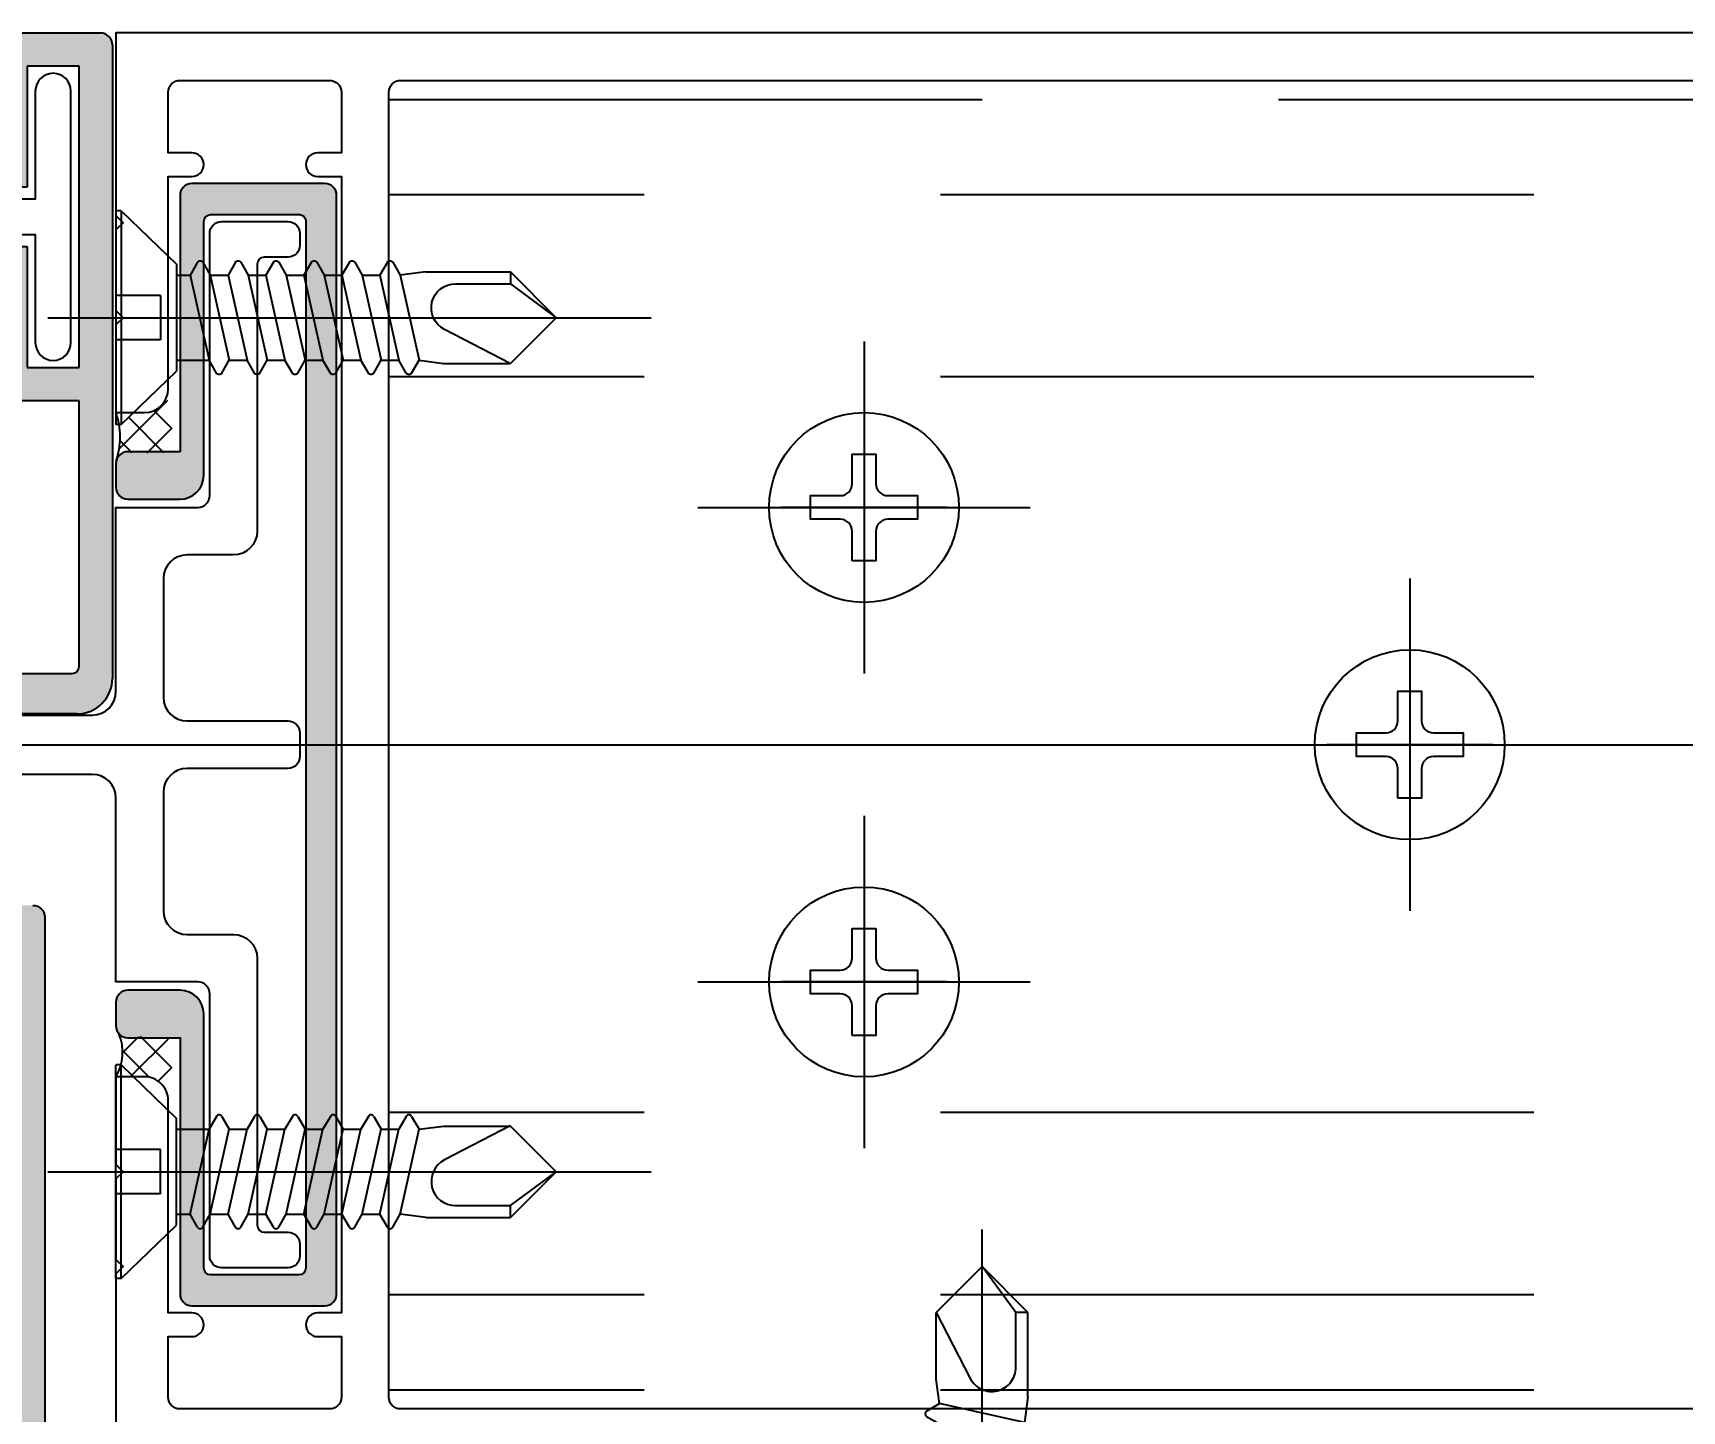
# Model space of a CAD drawing. Extents: x 93 to 3288, y 42 to 1146.
# Drawn here: x 1315 to 1384.5, y 1037.9 to 1096 of the extents above; entities that cross this region are included whole.
import ezdxf

# ---------------------------------------------------------------- set-up
doc = ezdxf.new("R2010")
doc.units = 0
doc.header["$LTSCALE"] = 200
doc.header["$MEASUREMENT"] = 0
doc.header["$PDMODE"] = 3
doc.header["$PDSIZE"] = -1
for name, pattern in [('0_A-CEN', [48, 40, -4, 0, -4]), ('CEN-GAUN', [32.2, 30, -1, 0.2, -1]), ('CENTERX2', [4, 2.5, -0.5, 0.5, -0.5]), ('DASHED', [0.30000000000000004, 0.17, -0.13]), ('HIDDEN', [0.375, 0.25, -0.125])]:
    doc.linetypes.add(name, pattern=pattern)
doc.layers.get('0').update_dxf_attribs({"linetype": 'CONTINUOUS'})
doc.layers.get('Defpoints').update_dxf_attribs({"color": 137, "linetype": 'CONTINUOUS'})
for name, color, linetype in [('05SB', 5, 'HIDDEN'), ('A-DIES', 3, 'CONTINUOUS'), ('A-HAT', 1, 'CONTINUOUS'), ('CEN', 1, 'CEN-GAUN'), ('DIM', 7, 'CONTINUOUS'), ('hatch', 252, 'CONTINUOUS'), ('PA', 6, 'CONTINUOUS'), ('SEALANT', 1, 'CONTINUOUS'), ('SN-BOLT', 6, 'CONTINUOUS')]:
    doc.layers.add(name, color=color, linetype=linetype)
doc.styles.add('맑은고딕', font='malgun.ttf')
doc.dimstyles.new('GAUN-4', dxfattribs={"dimscale": 4, "dimtxt": 1.5, "dimasz": 1, "dimexe": 1, "dimexo": 1, "dimgap": 0.5, "dimtad": 1, "dimdec": 1, "dimzin": 1, "dimdsep": 46, "dimlunit": 6, "dimtxsty": '맑은고딕', "dimblk": 'CJDOT', "dimcen": 0.09, "dimdle": 1, "dimclrd": 256, "dimclre": 256, "dimclrt": 3, "dimadec": 0, "dimazin": 0, "dimtfac": 1, "dimtdec": 1, "dimtix": 1, "dimtmove": 2, "dimatfit": 3, "dimfxl": 1, "dimtolj": 1, "dimtzin": 1, "dimarcsym": 0})
pattern_1 = [(135, (-7575.66033008894, -1535.942627034143), (-0.6735192090801867, -0.6735192090801863), []), (225, (-7575.66033008894, -1535.942627034143), (0.6735192090801861, -0.6735192090801867), [])]

# ---------------------------------------------------------------- blocks, each defined once
blk = doc.blocks.new('JA-D-420')
at = {"layer": 'A-DIES'}
for points in [[(-44.1000000006843, -22.60000000007494), (-14.10000000226864, -22.60000000050741, -0.4142135623945388), (-13.6000000022832, -23.10000000053287), (-13.60000000258697, -26.80000000020664), (0, -26.80000000029349), (3.637978807091713e-12, -8.500000000247383), (1.999999997598934, -8.500000000246928), (1.999999997595296, -13.04999999908568, 0.9999999999999999), (3.500000000010914, -13.04999999908568), (3.500000000010914, -2.45000000148093, 0.9999999999999999), (1.999999997595296, -2.450000001481385), (1.999999997598934, -7.000000000246928), (3.637978807091713e-12, -7.000000000246928), (0, 0), (-44.59999999620959, 6.480149750132114e-10), (-44.60000000067703, -22.09999999997353, 0.4142135624282033)], [(-43.09999999998399, -1.800000000001091, -0.4142135623744826), (-42.7999999999829, -1.500000000000909), (-2, -1.500000000174168, -0.4142135623689328), (-1.5, -2.000000000174168), (-1.5, -24.80000000030668, -0.4142135623689328), (-1.999999999998181, -25.30000000031214), (-11.60000000000218, -25.30000000027167, -0.4142135623690992), (-12.10000000000218, -24.80000000027167), (-12.10000000000218, -21.60000000053697, 0.4142135623729618), (-12.59999999999854, -21.10000000054015), (-42.79999999999018, -21.10000000004675, -0.4142135623678228), (-43.09999999998399, -20.80000000004702)]]:
    blk.add_lwpolyline(points, format="xyb", close=True, dxfattribs=at)
blk = doc.blocks.new('JA-DM-21(JA-D-420)')
blk.add_blockref('JA-D-420', (9526.225311569133, 2493.032447396678))
blk = doc.blocks.new('JA-DM-22(JA-D-325)')
at = {"layer": 'A-DIES'}
blk.add_lwpolyline([(0, 0), (-100, 0), (-100, -7.699999999953434), (-99.70000000006985, -8.000000000058208), (-100, -8.300000000104774), (-100, -11.69999999995343), (-99.70000000006985, -12.00000000005821), (-100, -12.30000000010477), (-100, -16.00000000005821), (-98.79999999998836, -16, 0.414213562373095), (-97.79999999998836, -15), (-97.79999999998836, -6.049999997892883), (-96.79999999998836, -6.049999997892883, 0.9999999999999999), (-96.79999999998836, -5.049999997892883), (-97.79999999998836, -5.049999997892883), (-97.79999999998836, -2.5, -0.414213562373761), (-97.29999999998836, -2.000000000000909), (-91.00000000506407, -2, -0.4142135623725622), (-90.50000000506316, -2.5), (-90.50000000506407, -5.049999997892883), (-91.50000000506407, -5.049999997892883, 0.9999999999999999), (-91.50000000506407, -6.049999997892883), (-90.50000000506407, -6.049999997892883), (-90.50000000506407, -53.95000000209257), (-91.50000000506407, -53.95000000209257, 0.9999999999999999), (-91.50000000506407, -54.95000000209257), (-90.50000000506407, -54.95000000209257), (-90.50000000506407, -57.5, -0.414213562373761), (-91.00000000506407, -57.99999999999909), (-97.29999999998836, -58, -0.4142135623725621), (-97.79999999998927, -57.5), (-97.79999999998836, -54.95000000209257), (-96.79999999998836, -54.95000000209257, 0.9999999999999999), (-96.79999999998836, -53.95000000209257), (-97.79999999998836, -53.95000000209257), (-97.79999999998836, -44.99999999999818, 0.4142135623744935), (-98.79999999998836, -44.00000000000091), (-100.000000000015, -43.99999999999955), (-100, -47.70000000006985), (-99.70000000001164, -48), (-100, -48.30000000010477), (-100, -51.70000000006985), (-99.70000000001164, -52), (-100, -52.30000000010477), (-100, -60)], format="xyb", dxfattribs=at)
blk.add_lwpolyline([(-88.50000000506407, -2.5, -0.414213562373761), (-88.00000000506407, -2.000000000000909), (-2.5, -2, -0.4142135623725622), (-1.999999999999091, -2.5), (-2, -57.5, -0.414213562373761), (-2.5, -57.99999999999909), (-88.00000000506407, -58, -0.4142135623725621), (-88.50000000506498, -57.5)], format="xyb", close=True, dxfattribs=at)
blk = doc.blocks.new('JA-DM-19(JA-D-57)')
at = {"layer": 'A-DIES'}
blk.add_lwpolyline([(5.950000000013461, -0.999999999998181, -0.414213562373095), (4.950000000013461, -1.999999999998181), (2.999999999998181, -1.999999999998181, 0.414213562373095), (1.999999999998181, -2.999999999998181), (2, -7.999999999994543, 0.414213562373095), (3, -8.999999999994543), (7.249999994937752, -8.999999999996362, -0.414213562373095), (7.749999994937752, -9.499999999996362), (7.749999994937752, -10.49999999999454, -0.414213562373095), (7.249999994937752, -10.99999999999454), (3, -10.99999999999636, 0.414213562373095), (2, -11.99999999999636), (2, -16.99999999999454, 0.414213562373095), (3, -17.99999999999454), (4.950000000013461, -17.99999999999454, -0.414213562373095), (5.950000000013461, -18.99999999999454), (5.95000000001528, -30.25000000209548, 0.414213562373049), (6.250000000014552, -30.55000000209475), (7.249999994937752, -30.55000000209475, -0.414213562373095), (7.749999994937752, -31.05000000209475), (7.749999994937752, -31.55000000209293, -0.414213562373095), (7.249999994937752, -32.05000000209293), (4.45000000001528, -32.05000000209293, -0.414213562373095), (3.95000000001528, -31.55000000209293), (3.95000000001528, -20.49999999999272, 0.414213562373095), (3.45000000001528, -19.99999999999272), (0, -19.99999999999454), (-3.637978807091713e-12, -12.24999999999818, 0.414213562373095), (-1.000000000003638, -11.24999999999818), (-28.00000386005013, -11.24999999999636, -0.414213562373095), (-29.00000386005013, -10.24999999999636), (-29.00000386005013, -9.749999999998181, -0.414213562373095), (-28.00000386005013, -8.749999999998181), (-1.000000000001819, -8.749999999998181, 0.414213562373095), (-1.818989403545856e-12, -7.749999999998181), (0, 0), (3.45000000001528, 0, 0.414213562373095), (3.95000000001528, 0.5), (3.95000000001528, 11.55000000210021, -0.414213562373095), (4.45000000001528, 12.05000000210021), (7.249999994937752, 12.05000000210021, -0.414213562373095), (7.749999994937752, 11.55000000210021), (7.749999994937752, 11.05000000210202, -0.414213562373095), (7.249999994937752, 10.55000000210202), (6.250000000014552, 10.55000000210202, 0.414213562373049), (5.95000000001528, 10.25000000210275)], format="xyb", close=True, dxfattribs=at)
blk = doc.blocks.new('CJDOT')
blk.add_line((-2, -2.7e-15), (2, 2.7e-15))
at = {"const_width": 0.5}
blk.add_lwpolyline([(-0.25, 0, 1), (0.25, 0, 1)], format="xyb", close=True, dxfattribs=at)
blk = doc.blocks.new('*D101')
at = {"layer": 'Defpoints', "color": 0, "transparency": 16777216}
for p in [(1418.512945726295, 1036.001776689325, -1.586231386706793e-09), (1450.011230690142, 1036.001776689325, -1.586231386706793e-09), (1378.012945724432, 983.5017766878518, -1.586231386706793e-09)]:
    blk.add_point(p, dxfattribs=at)
at = {"layer": 'DIM', "lineweight": -2, "transparency": 16777216}
for p, q in [((1422.512945726295, 1036.001776689325, -1.586231386706793e-09), (1454.011230690142, 1036.001776689325, -1.586231386706793e-09)), ((1450.011230690142, 987.5017766878518, -1.586231386706793e-09), (1450.011230690142, 1032.001776689325, -1.586231386706793e-09)), ((1382.012945724432, 983.5017766878518, -1.586231386706793e-09), (1454.011230690142, 983.5017766878518, -1.586231386706793e-09))]:
    blk.add_line(p, q, dxfattribs=at)
at = {"layer": 'DIM', "lineweight": -2, "transparency": 16777216, "xscale": 4, "yscale": 4, "zscale": 4}
for p, rotation in [((1450.011230690142, 1036.001776689325, -1.586231386706793e-09), 90), ((1450.011230690142, 983.5017766878518, -1.586231386706793e-09), 270)]:
    blk.add_blockref('CJDOT', p, dxfattribs=dict(at, rotation=rotation))
at = {"layer": 'DIM', "color": 3, "transparency": 16777216, "insert": (1444.911366559707, 1009.751776688589, -1.586231386706793e-09), "char_height": 6, "attachment_point": 5, "rotation": 90, "style": '맑은고딕'}
blk.add_mtext('\\A1;52.5', dxfattribs=at)
blk = doc.blocks.new('SC')
at = {"color": 9}
for p, q in [((16364.65723539724, -9698.823745298681), (16364.65723539724, -9689.82374529868)), ((16364.88223539724, -9689.82374529868), (16364.65723539724, -9689.82374529868)), ((16364.88223539724, -9698.823745298681), (16364.65723539724, -9698.823745298681))]:
    blk.add_line(p, q, dxfattribs=at)
at = {"color": 9, "linetype": 'Continuous'}
for p, q in [((16364.88223539724, -9698.823745298681), (16364.88223539724, -9689.82374529868)), ((16364.88223539724, -9689.82374529868), (16367.20723539724, -9692.073745298681)), ((16367.20723539724, -9696.573745298681), (16367.20723539724, -9692.073745298681)), ((16368.8937187245, -9691.988697203968), (16368.5790350603, -9692.533745298682)), ((16369.1187187245, -9691.988697203968), (16369.43340238871, -9692.533745298682)), ((16370.49371872451, -9691.988697203968), (16370.1790350603, -9692.533745298682)), ((16370.71871872451, -9691.988697203968), (16371.03340238871, -9692.533745298682)), ((16372.0937187245, -9691.988697203968), (16371.7790350603, -9692.533745298682)), ((16372.3187187245, -9691.988697203968), (16372.63340238871, -9692.533745298682)), ((16373.6937187245, -9691.988697203968), (16373.3790350603, -9692.533745298682)), ((16373.9187187245, -9691.988697203968), (16374.23340238871, -9692.533745298682)), ((16375.2937187245, -9691.988697203968), (16374.9790350603, -9692.533745298682)), ((16375.5187187245, -9691.988697203968), (16375.83340238871, -9692.533745298682)), ((16376.89371872451, -9691.988697203968), (16376.5790350603, -9692.533745298682)), ((16377.11871872451, -9691.988697203968), (16377.43340238871, -9692.533745298682)), ((16367.20723539724, -9692.533745298682), (16368.5790350603, -9692.533745298682)), ((16367.7790350603, -9696.11374529868), (16368.5790350603, -9692.533745298682)), ((16368.6334023887, -9696.11374529868), (16369.43340238871, -9692.533745298682)), ((16369.3790350603, -9696.11374529868), (16370.1790350603, -9692.533745298682)), ((16369.43340238871, -9692.533745298682), (16370.1790350603, -9692.533745298682)), ((16370.23340238871, -9696.11374529868), (16371.03340238871, -9692.533745298682)), ((16370.9790350603, -9696.11374529868), (16371.7790350603, -9692.533745298682)), ((16371.03340238871, -9692.533745298682), (16371.7790350603, -9692.533745298682)), ((16371.83340238871, -9696.11374529868), (16372.63340238871, -9692.533745298682)), ((16372.5790350603, -9696.11374529868), (16373.3790350603, -9692.533745298682)), ((16372.63340238871, -9692.533745298682), (16373.3790350603, -9692.533745298682)), ((16373.43340238871, -9696.11374529868), (16374.23340238871, -9692.533745298682)), ((16374.1790350603, -9696.11374529868), (16374.9790350603, -9692.533745298682)), ((16374.23340238871, -9692.533745298682), (16374.9790350603, -9692.533745298682)), ((16375.03340238871, -9696.11374529868), (16375.83340238871, -9692.533745298682)), ((16375.7790350603, -9696.11374529868), (16376.5790350603, -9692.533745298682)), ((16375.83340238871, -9692.533745298682), (16376.5790350603, -9692.533745298682)), ((16376.63340238871, -9696.11374529868), (16377.43340238871, -9692.533745298682)), ((16377.43340238871, -9692.533745298682), (16378.45475517625, -9692.396409925472)), ((16378.45475517625, -9692.396409925472), (16381.27990002403, -9692.396409925472)), ((16381.27512932898, -9692.388490050856), (16378.49659341595, -9693.826591632547)), ((16383.20723539724, -9694.323745298681), (16381.27990002403, -9692.396409925472)), ((16383.20723539724, -9694.323745298681), (16381.27990002403, -9696.251080671896)), ((16381.27990002403, -9695.751080671896), (16383.20723539724, -9694.323745298681)), ((16367.20723539724, -9696.11374529868), (16367.7790350603, -9696.11374529868)), ((16368.09371948774, -9696.658794715368), (16367.7790350603, -9696.11374529868)), ((16368.31871802264, -9696.658794609051), (16368.6334023887, -9696.11374529868)), ((16368.6334023887, -9696.11374529868), (16369.3790350603, -9696.11374529868)), ((16369.69371948774, -9696.658794715368), (16369.3790350603, -9696.11374529868)), ((16369.91871802265, -9696.658794609051), (16370.23340238871, -9696.11374529868)), ((16370.23340238871, -9696.11374529868), (16370.9790350603, -9696.11374529868)), ((16371.29371948774, -9696.658794715368), (16370.9790350603, -9696.11374529868)), ((16371.51871802265, -9696.658794609051), (16371.83340238871, -9696.11374529868)), ((16371.83340238871, -9696.11374529868), (16372.5790350603, -9696.11374529868)), ((16372.89371948774, -9696.658794715368), (16372.5790350603, -9696.11374529868)), ((16373.11871802265, -9696.658794609051), (16373.43340238871, -9696.11374529868)), ((16373.43340238871, -9696.11374529868), (16374.1790350603, -9696.11374529868)), ((16374.49371948774, -9696.658794715368), (16374.1790350603, -9696.11374529868)), ((16374.71871802264, -9696.658794609051), (16375.03340238871, -9696.11374529868)), ((16375.03340238871, -9696.11374529868), (16375.7790350603, -9696.11374529868)), ((16376.09371948775, -9696.658794715368), (16375.7790350603, -9696.11374529868)), ((16376.31871802264, -9696.658794609051), (16376.63340238871, -9696.11374529868)), ((16377.7187187245, -9696.251080671896), (16376.63340238871, -9696.11374529868)), ((16377.7187187245, -9696.251080671896), (16381.27990002403, -9696.251080671896)), ((16378.96511002079, -9695.751080671896), (16381.27990002403, -9695.751080671896)), ((16381.27990002403, -9696.251080671896), (16381.27990002403, -9695.751080671896)), ((16364.88223539724, -9698.823745298681), (16367.20723539724, -9696.573745298681))]:
    blk.add_line(p, q, dxfattribs=at)
at = {"color": 9, "linetype": 'DASHED'}
for p, q in [((16366.53223539724, -9693.386245298681), (16364.65723539724, -9693.386245298681)), ((16366.53223539724, -9695.26124529868), (16366.53223539724, -9693.386245298681)), ((16366.53223539724, -9695.26124529868), (16364.65723539724, -9695.26124529868))]:
    blk.add_line(p, q, dxfattribs=at)
at = {"color": 9, "linetype": 'Continuous'}
for centre, radius, start, end in [((16369.0062187245, -9692.053649109252), 0.1299038105676475, 29.99999999995822, 150.0000000000418), ((16370.6062187245, -9692.053649109252), 0.1299038105676475, 29.99999999995822, 150.0000000000418), ((16372.2062187245, -9692.053649109252), 0.1299038105676475, 29.99999999995822, 150.0000000000418), ((16373.8062187245, -9692.053649109252), 0.1299038105676475, 29.99999999995822, 150.0000000000418), ((16375.40621872451, -9692.053649109252), 0.1299038105676475, 29.99999999995822, 150.0000000000418), ((16377.0062187245, -9692.053649109252), 0.1299038105676475, 29.99999999995822, 150.0000000000418), ((16378.96511002079, -9694.731805999148), 1.01927467274725, 117.3649681106063, 270), ((16368.20621872451, -9696.593841488117), 0.1299038105676404, 209.9999999999582, 330.000000000042), ((16369.8062187245, -9696.593841488117), 0.1299038105676404, 209.9999999999582, 330.000000000042), ((16371.4062187245, -9696.593841488117), 0.1299038105676404, 209.9999999999582, 330.000000000042), ((16373.0062187245, -9696.593841488117), 0.1299038105676404, 209.9999999999582, 330.000000000042), ((16374.60621872451, -9696.593841488117), 0.1299038105676404, 209.9999999999582, 330.000000000042), ((16376.2062187245, -9696.593841488117), 0.1299038105676404, 209.9999999999582, 330.000000000042)]:
    blk.add_arc(centre, radius, start, end, dxfattribs=at)
at = {"layer": 'CEN'}
blk.add_line((16361.78699202464, -9694.323745298681), (16387.20723539725, -9694.323745298681), dxfattribs=at)
blk = doc.blocks.new('DSP-3267')
h = blk.add_hatch(color=252)
h.dxf.hatch_style = 1
h.paths.add_polyline_path([(3.599999999942156, 5.100000000000364), (3.599999999942156, -7.600000000000366), (1.399999999999636, -7.600000000000366), (1.399999999999636, -2.5), (0, -2.5), (-1.56319401867222e-13, -8.5, 0.4142135623730951), (0.5, -9.000000000000156), (3.599999999942156, -9), (3.599999999941701, -20.19999999999891, -0.4142135623730951), (3.299999999941065, -20.49999999999955), (-13.40000000005786, -20.49999999999989, 0.4142135623730866), (-13.90000000005796, -21), (-13.900000000058, -21.69999999999899, 0.414213562373016), (-13.4000000000579, -22.19999999999906), (3.499999999941645, -22.19999999999902, 0.414213562373124), (4.999999999941906, -20.69999999999891), (4.999999999941949, 6.000000000000002, 0.4142135623730939), (4.499999999941792, 6.500000000000156), (0.4999999999999805, 6.500000000000114, 0.4142135623730837), (-1.13686837721616e-13, 6), (0, 0), (1.399999999999636, 0), (1.399999999999636, 5.100000000000364)])
at = {"layer": 'PA', "ltscale": 0.8}
for p, q in [((0.5, 6.5), (4.499999999941792, 6.5)), ((0, 0), (0, 6)), ((4.999999999941792, 6), (4.999999999941792, -20.69999999999891)), ((1.399999999999636, 5.100000000000364), (1.399999999999636, 0)), ((3.599999999942156, 5.100000000000364), (1.399999999999636, 5.100000000000364)), ((3.599999999942156, -7.600000000000364), (3.599999999942156, 5.100000000000364)), ((1.399999999999636, 0), (0, 0)), ((0, -2.5), (1.399999999999636, -2.5)), ((0, -8.5), (0, -2.5)), ((1.399999999999636, -2.5), (1.399999999999636, -7.600000000000364)), ((1.399999999999636, -7.600000000000364), (3.599999999942156, -7.600000000000364)), ((3.599999999942156, -9), (0.5, -9)), ((3.599999999942156, -20.19999999999891), (3.599999999942156, -9)), ((-13.40000000005784, -20.5), (3.299999999941065, -20.5)), ((-13.90000000005784, -21.69999999999891), (-13.90000000005784, -21)), ((3.499999999941792, -22.20000000000073), (-13.40000000005784, -22.19999999999891))]:
    blk.add_line(p, q, dxfattribs=at)
for centre, radius, start, end in [((0.5, 6), 0.5000000000001137, 90, 180), ((4.499999999941792, 6), 0.5000000000001563, 2.605510395054913e-11, 90), ((0.5, -8.5), 0.5000000000001563, 180.0000000000261, 270), ((-13.40000000005784, -21), 0.5000000000001137, 90, 180), ((3.299999999941065, -20.19999999999891), 0.3000000000006366, 270, 0), ((3.499999999941792, -20.69999999999891), 1.500000000000114, 270, 0), ((-13.40000000005784, -21.69999999999891), 0.5000000000001563, 180.0000000000261, 270)]:
    blk.add_arc(centre, radius, start, end, dxfattribs=at)
blk = doc.blocks.new('DSP-3263')
at = {"layer": 'hatch'}
h = blk.add_hatch(color=252, dxfattribs=at)
edge = h.paths.add_edge_path()
edge.add_line((14.49999999999636, -3.399999999994179), (6, -3.399999999994179))
edge.add_arc((6, -0.3999999999941795), 3, 180, 270, ccw=False)
edge.add_line((3, -0.3999999999941792), (3, 3.30000000000291))
edge.add_line((3, 3.30000000000291), (2.69999999999709, 3.600000000005821))
edge.add_line((2.69999999999709, 3.600000000005821), (3, 3.899999999994179))
edge.add_line((3, 3.899999999994179), (3, 9.39999999999418))
edge.add_arc((2, 9.39999999999418), 1, 0, 90)
edge.add_line((2, 10.39999999999418), (1, 10.39999999999418))
edge.add_arc((1, 9.39999999999418), 1, 90, 180)
edge.add_line((0, 9.39999999999418), (0, -9.39999999999418))
edge.add_arc((1, -9.39999999999418), 1, 180, 270)
edge.add_line((1, -10.39999999999418), (3.399999999997817, -10.39999999999418))
edge.add_arc((3.400000000003274, -10.10000000000036), 0.2999999999938154, 269.9999999989578, 359.9999999989578)
edge.add_line((3.69999999999709, -10.10000000000582), (3.69999999999709, -9.69999999999709))
edge.add_arc((3.399999999995998, -9.69999999999527), 0.3000000000010914, 359.9999999996526, 449.9999999996527)
edge.add_line((3.399999999997817, -9.39999999999418), (2.5, -9.39999999999418))
edge.add_arc((2.499999999992724, -9.099999999998545), 0.2999999999956344, 180.0000000013896, 270.0000000013896, ccw=False)
edge.add_line((2.19999999999709, -9.10000000000582), (2.19999999999709, -7.19999999999709))
edge.add_arc((2.5, -7.19999999999709), 0.3000000000029104, 90, 180, ccw=False)
edge.add_line((2.5, -6.899999999994179), (12.69999999999709, -6.899999999994179))
edge.add_arc((12.69999999999527, -7.199999999995271), 0.3000000000010914, -3.474269760772586e-10, 89.99999999965257, ccw=False)
edge.add_line((12.99999999999636, -7.19999999999709), (12.99999999999636, -17.80000000000291))
edge.add_arc((12.69999999999529, -17.80000000000475), 0.3000000000010683, -89.999999999657, 3.5208813642384484e-10, ccw=False)
edge.add_line((12.69999999999709, -18.10000000000582), (6.899999999997817, -18.10000000000582))
edge.add_arc((6.899999999999689, -17.80000000000468), 0.3000000000011447, 179.9999999996628, 269.99999999964257, ccw=False)
edge.add_line((6.599999999998545, -17.80000000000291), (6.599999999994907, -15.19999999999709))
edge.add_arc((6.899999999997765, -15.19999999999704), 0.300000000002858, 89.99999999999, 180.0000000000102, ccw=False)
edge.add_line((6.899999999997817, -14.89999999999418), (9.099999999994907, -14.89999999999418))
edge.add_arc((9.100000000002183, -14.59999999999854), 0.2999999999956344, 269.9999999986104, 359.9999999986104)
edge.add_line((9.399999999997817, -14.60000000000582), (9.399999999997817, -13.39999999999418))
edge.add_arc((9.100000000002222, -13.40000000000142), 0.2999999999955953, 1.382141842397079e-09, 90.00000000139708)
edge.add_line((9.099999999994907, -13.10000000000582), (5.599999999994907, -13.10000000000582))
edge.add_arc((5.599999999994907, -14.10000000000582), 1, 90, 180)
edge.add_line((4.599999999994907, -14.10000000000582), (4.599999999994907, -20.30000000000291))
edge.add_arc((4.899999999997847, -20.30000000000288), 0.3000000000029397, 180.0000000000054, 269.9999999999944)
edge.add_line((4.899999999997817, -20.60000000000582), (12.70000000000073, -20.60000000000582))
edge.add_arc((12.699999999997, -20.90000000000518), 0.2999999999993577, -6.784830475226045e-10, 89.99999999928889, ccw=False)
edge.add_line((12.99999999999636, -20.90000000000873), (13, -21.89999999999418))
edge.add_arc((13.30000000000116, -21.89999999999593), 0.3000000000011589, 179.9999999996655, 269.9999999996397)
edge.add_line((13.29999999999927, -22.19999999999709), (21.5, -22.19999999999709))
edge.add_arc((21.49999999999896, -21.89999999999836), 0.2999999999987288, 270.0000000001995, 405.6355280345854)
edge.add_line((21.7097660524887, -21.68552808290406), (20.27835863281507, -20.28552808290988))
edge.add_arc((20.0685925803143, -20.5000000000019), 0.3000000000048096, 45.63552803277506, 89.9999999983892)
edge.add_line((20.06859258032273, -20.19999999999709), (18, -20.19999999999709))
edge.add_arc((18.00000000000007, -19.89999999999411), 0.3000000000029814, 180.0000000000136, 269.9999999999864, ccw=False)
edge.add_line((17.69999999999709, -19.89999999999418), (17.69999999999709, -18))
edge.add_arc((17.99999999999989, -17.99999999999989), 0.3000000000027967, 89.99999999997829, 180.0000000000217, ccw=False)
edge.add_line((18, -17.69999999999709), (21.40044152157861, -17.69999999999709))
edge.add_line((21.40044152157861, -17.69999999999709), (23, -19.30000000000291))
edge.add_line((23, -19.30000000000291), (60.5, -19.30000000000291))
edge.add_arc((60.49999999999632, -19.60000000000223), 0.2999999999993186, -6.859863788122311e-10, 89.99999999929707, ccw=False)
edge.add_line((60.79999999999563, -19.60000000000582), (60.79999999999563, -22.69999999999709))
edge.add_arc((61.39999999999782, -22.69999999999709), 0.6000000000021828, 180, 360)
edge.add_line((62, -22.69999999999709), (62, -19.60000000000582))
edge.add_arc((62.29999999999922, -19.60000000000213), 0.2999999999992156, 90.00000000068388, 180.0000000007057, ccw=False)
edge.add_line((62.29999999999563, -19.30000000000291), (64.69999999999709, -19.30000000000291))
edge.add_arc((64.69999999999699, -19.60000000000592), 0.3000000000030134, 1.972466634470038e-11, 89.99999999998101, ccw=False)
edge.add_line((65, -19.60000000000582), (65, -22.5))
edge.add_line((65, -22.5), (64.69999999999709, -22.5))
edge.add_arc((64.69999999999709, -23), 0.5, 90, 270)
edge.add_line((64.69999999999709, -23.5), (65, -23.5))
edge.add_line((65, -23.5), (65, -27.19999999999709))
edge.add_line((65, -27.19999999999709), (64.69999999999709, -27.19999999999709))
edge.add_arc((64.69999999999709, -27.69999999999709), 0.5, 90, 270)
edge.add_line((64.69999999999709, -28.19999999999709), (65, -28.19999999999709))
edge.add_line((65, -28.19999999999709), (65, -31.89999999999418))
edge.add_line((65, -31.89999999999418), (64.69999999999709, -31.89999999999418))
edge.add_arc((64.69999999999709, -32.39999999999418), 0.5, 90, 270)
edge.add_line((64.69999999999709, -32.89999999999418), (65, -32.89999999999418))
edge.add_line((65, -32.89999999999418), (65, -36.60000000000582))
edge.add_line((65, -36.60000000000582), (64.69999999999709, -36.60000000000582))
edge.add_arc((64.69999999999709, -37.10000000000582), 0.5, 90, 270)
edge.add_line((64.69999999999709, -37.60000000000582), (65, -37.60000000000582))
edge.add_line((65, -37.60000000000582), (65, -39.10000000000582))
edge.add_arc((64.70000000000432, -39.0999999999985), 0.2999999999956771, 269.99999999861853, 359.9999999986022, ccw=False)
edge.add_line((64.69999999999709, -39.39999999999418), (62.29999999999563, -39.39999999999418))
edge.add_arc((62.29999999999207, -39.1000000000021), 0.2999999999920746, 180.0000000007097, 270.00000000067985, ccw=False)
edge.add_line((62, -39.10000000000582), (62, -37.39999999999418))
edge.add_arc((61.39999999999782, -37.39999999999418), 0.6000000000021828, 0, 180)
edge.add_line((60.79999999999563, -37.39999999999418), (60.79999999999563, -40.80000000000291))
edge.add_arc((61.29999999999563, -40.80000000000291), 0.5, 180, 270)
edge.add_line((61.29999999999563, -41.30000000000291), (64.79999999999563, -41.30000000000291))
edge.add_arc((64.79999999999563, -42.30000000000291), 1, 0, 90, ccw=False)
edge.add_line((65.79999999999563, -42.30000000000291), (65.79999999999563, -44.31124164021458))
edge.add_arc((66.799999999996, -44.31124164021279), 1.000000000000369, 180.0000000001022, 261.4535102370753)
edge.add_line((66.65138815070168, -45.30013724554738), (69.95541644520563, -45.79666868154891))
edge.add_arc((69.99999999999201, -45.4999999999447), 0.3000000000036178, 261.4535102375454, 360.0000000005551)
edge.add_line((70.29999999999563, -45.49999999994179), (70.29999999999563, -42.5))
edge.add_arc((69.99999999999666, -42.49999999999606), 0.299999999998974, 359.9999999992482, 449.9999999993622)
edge.add_line((70, -42.19999999999709), (69.39999999999782, -42.19999999999709))
edge.add_arc((69.39999999999995, -42.4999999999985), 0.3000000000014111, 90.00000000040711, 180.0000000002863)
edge.add_line((69.09999999999854, -42.5), (69.09999999999854, -44))
edge.add_arc((68.79999999999559, -43.99999999999996), 0.300000000002953, 270.00000000000813, 359.99999999999187, ccw=False)
edge.add_line((68.79999999999563, -44.30000000000291), (67.59999999999854, -44.30000000000291))
edge.add_arc((67.59999999999843, -44.00000000000011), 0.3000000000027967, 179.9999999999783, 270.00000000002166, ccw=False)
edge.add_line((67.29999999999563, -44), (67.29999999999563, -36.30000000000291))
edge.add_arc((67.59999999999843, -36.3000000000028), 0.3000000000027967, 89.99999999997829, 180.0000000000217, ccw=False)
edge.add_line((67.59999999999854, -36), (68.79999999999563, -36))
edge.add_arc((68.79999999999555, -36.300000000003), 0.3000000000030028, 1.7678303265711293e-11, 89.99999999998369, ccw=False)
edge.add_line((69.09999999999854, -36.30000000000291), (69.09999999999854, -37.80000000000291))
edge.add_arc((69.40000000000131, -37.80000000000305), 0.3000000000027683, 179.9999999999742, 270.0000000000271)
edge.add_line((69.40000000000146, -38.10000000000582), (70, -38.10000000000582))
edge.add_arc((69.99999999999633, -37.80000000000651), 0.2999999999993079, 270.0000000007002, 360.000000000688)
edge.add_line((70.29999999999563, -37.80000000000291), (70.29999999999563, -33.49999999925785))
edge.add_line((70.29999999999563, -33.49999999925785), (69.79999999999927, -32.80000000000291))
edge.add_line((69.79999999999927, -32.80000000000291), (69.59999999999854, -32.80000000000291))
edge.add_arc((69.59999999999845, -33.10000000000572), 0.3000000000028109, 89.999999999981, 180.000000000019)
edge.add_line((69.29999999999563, -33.10000000000582), (69.29999999999563, -34.5))
edge.add_arc((68.99999999999646, -34.50000000000374), 0.2999999999991729, -89.99999999932419, 7.137828106351662e-10, ccw=False)
edge.add_line((69, -34.80000000000291), (67.29999999999563, -34.80000000000291))
edge.add_arc((67.29999999999927, -34.50000000000364), 0.2999999999992724, 179.9999999993052, 269.9999999993052, ccw=False)
edge.add_line((67, -34.5), (67, -30.10000000000582))
edge.add_arc((67.29999999999919, -30.1000000000021), 0.2999999999991871, 90.00000000067848, 180.0000000007097, ccw=False)
edge.add_line((67.29999999999563, -29.80000000000291), (69.04999999999563, -29.80000000000291))
edge.add_arc((69.04999999999745, -29.05000000000291), 0.75, 269.999999999861, 449.9999999998611)
edge.add_line((69.04999999999927, -28.30000000000291), (67.29999999999563, -28.30000000000291))
edge.add_arc((67.29999999999932, -28.00000000000359), 0.2999999999993186, 179.999999999314, 269.999999999297, ccw=False)
edge.add_line((67, -28), (67, -23.60000000000582))
edge.add_arc((67.29999999999923, -23.60000000000214), 0.2999999999992298, 90.00000000068673, 180.0000000007036, ccw=False)
edge.add_line((67.29999999999563, -23.30000000000291), (69.04999999999563, -23.30000000000291))
edge.add_arc((69.04999999999745, -22.55000000000291), 0.75, 269.999999999861, 449.9999999998611)
edge.add_line((69.04999999999927, -21.80000000000291), (67.29999999999563, -21.80000000000291))
edge.add_arc((67.29999999999932, -21.5000000000036), 0.299999999999315, 179.9999999993134, 269.999999999297, ccw=False)
edge.add_line((67, -21.5), (67, -17.60000000000582))
edge.add_arc((67.2999999999993, -17.60000000000222), 0.2999999999993008, 90.00000000070031, 180.000000000688, ccw=False)
edge.add_line((67.29999999999563, -17.30000000000291), (69, -17.30000000000291))
edge.add_arc((68.99999999999645, -17.6000000000021), 0.2999999999991907, -7.103722055035178e-10, 89.99999999932152, ccw=False)
edge.add_line((69.29999999999563, -17.60000000000582), (69.29999999999563, -19))
edge.add_arc((69.59999999999854, -19), 0.3000000000029104, 180, 270)
edge.add_line((69.59999999999854, -19.30000000000291), (69.79999999999927, -19.30000000000291))
edge.add_line((69.79999999999927, -19.30000000000291), (70.29999999999563, -18.60000000074797))
edge.add_line((70.29999999999563, -18.60000000074797), (70.29999999999563, -17.30000000000291))
edge.add_line((70.29999999999563, -17.30000000000291), (70.5, -17.30000000000291))
edge.add_arc((70.49999999999636, -17.00000000000364), 0.2999999999992724, 270.0000000006948, 360.0000000006948)
edge.add_line((70.79999999999563, -17), (70.79999999999563, -16.30000000000291))
edge.add_arc((70.29999999999563, -16.30000000000291), 0.5, 0, 90)
edge.add_line((70.29999999999563, -15.80000000000291), (23.9429659853231, -15.80000000000291))
edge.add_line((23.9429659853231, -15.80000000000291), (16.49999999999636, -10.55558681367256))
edge.add_line((16.49999999999636, -10.55558681367256), (16.49999999999636, -5.399999999994179))
edge.add_arc((14.49999999999636, -5.39999999999418), 2, 2.544443745170813e-14, 90)
at = {"layer": 'PA'}
blk.add_lwpolyline([(70.79999999999563, -16.30000000000291, 0.4142135623730951), (70.29999999999563, -15.80000000000291), (23.9429659853231, -15.80000000000291)], format="xyb", dxfattribs=at)
blk = doc.blocks.new('DSP-3265')
at = {"layer": 'hatch'}
h = blk.add_hatch(color=252, dxfattribs=at)
edge = h.paths.add_edge_path()
edge.add_line((-24.69999999998981, 0), (-24.69999999998981, -2.200000000000728))
edge.add_arc((-24.19999999998981, -2.200000000000728), 0.5, 180, 270)
edge.add_line((-24.19999999998981, -2.700000000000728), (-23.19999999998981, -2.700000000000728))
edge.add_arc((-23.19999999998981, -2.200000000000728), 0.5, 270, 360)
edge.add_line((-22.69999999998981, -2.200000000000728), (-22.69999999998981, 0))
edge.add_arc((-23.69999999998981, 5.551115123125783e-17), 1, 0, 90)
edge.add_line((-23.69999999998981, 1), (-34.39999999999418, 1))
edge.add_arc((-34.399999999996, 1.300000000001091), 0.3000000000010914, 180.0000000003474, 270.00000000034737, ccw=False)
edge.add_line((-34.69999999999709, 1.299999999999272), (-34.69999999999709, 5))
edge.add_arc((-34.399999999996, 4.999999999998181), 0.3000000000010914, 89.99999999965257, 179.9999999996526, ccw=False)
edge.add_line((-34.39999999999418, 5.299999999999272), (9.700000000004366, 5.299999999999272))
edge.add_arc((9.700000000002547, 5.000000000001819), 0.2999999999974534, -3.474269760772586e-10, 89.99999999965257, ccw=False)
edge.add_line((10, 5), (10, 1.299999999999272))
edge.add_arc((9.700000000002547, 1.299999999997453), 0.2999999999974534, -89.99999999965269, 3.474269760772586e-10, ccw=False)
edge.add_line((9.700000000004366, 1), (-1, 1))
edge.add_arc((-1, 5.551115123125783e-17), 1, 90, 180)
edge.add_line((-2, 0), (-2, -2.200000000000728))
edge.add_arc((-1.5, -2.200000000000728), 0.5, 180, 270)
edge.add_line((-1.5, -2.700000000000728), (-0.5, -2.700000000000728))
edge.add_arc((-0.5, -2.200000000000728), 0.5, 270, 360)
edge.add_line((0, -2.200000000000728), (0, 0))
edge.add_line((0, 0), (10.80000000000291, 0))
edge.add_arc((10.80000000000291, 0.5), 0.5, 270, 360)
edge.add_line((11.30000000000291, 0.5), (11.30000000000291, 6.099999999998545))
edge.add_arc((10.80000000000293, 6.099999999998564), 0.4999999999999805, 359.9999999999978, 450.0000000000022)
edge.add_line((10.80000000000291, 6.599999999998545), (-35.49999999999272, 6.599999999998545))
edge.add_arc((-35.4999999999927, 6.099999999998523), 0.5000000000000213, 90.00000000000244, 179.9999999999976)
edge.add_line((-35.99999999999272, 6.099999999998545), (-35.99999999999272, 0.5))
edge.add_arc((-35.49999999999272, 0.5), 0.5, 180, 270)
edge.add_line((-35.49999999999272, 0), (-24.69999999998981, 0))
at = {"layer": 'PA'}
blk.add_lwpolyline([(-24.69999999998981, 0), (-24.69999999998981, -2.200000000000728, 0.414213562373095), (-24.19999999998981, -2.700000000000728), (-23.19999999998981, -2.700000000000728, 0.4142135623730951), (-22.69999999998981, -2.200000000000728), (-22.69999999998981, 0, 0.4142135623730951), (-23.69999999998981, 1), (-34.39999999999418, 1, -0.4142135623730949), (-34.69999999999709, 1.299999999999272), (-34.69999999999709, 5, -0.4142135623730951), (-34.39999999999418, 5.299999999999272), (9.700000000004366, 5.299999999999272, -0.4142135623730951), (10, 5), (10, 1.299999999999272, -0.4142135623730951), (9.700000000004366, 1), (-1, 1, 0.4142135623730951), (-2, 0), (-2, -2.200000000000728, 0.4142135623730951), (-1.5, -2.700000000000728), (-0.5, -2.700000000000728, 0.4142135623730951), (0, -2.200000000000728), (0, 0), (10.80000000000291, 0, 0.4142135623730951), (11.30000000000291, 0.5), (11.30000000000291, 6.099999999998545, 0.4142135623731179), (10.80000000000291, 6.599999999998545), (-35.49999999999272, 6.599999999998545, 0.4142135623730701), (-35.99999999999272, 6.099999999998545), (-35.99999999999272, 0.5, 0.414213562373095), (-35.49999999999272, 0)], format="xyb", close=True, dxfattribs=at)
blk = doc.blocks.new('SHEAR BLOCK')
at = {"layer": '05SB', "ltscale": 0.5}
for p, q in [((85.75440299371257, -4.017708547413349), (0, -4.017708547413349)), ((85.75440299371257, -11.6999999997206), (0, -11.6999999997206)), ((85.75440299371257, -42.6999999997206), (0, -42.6999999997206)), ((85.75440299371257, -50.38229145202786), (0, -50.38229145202786))]:
    blk.add_line(p, q, dxfattribs=at)
blk.add_lwpolyline([(0, 0), (85.75440299371257, 0), (85.75440299371257, -54.39999999944121), (0, -54.39999999944121)], close=True, dxfattribs=at)
at = {"layer": 'SN-BOLT', "color": 1, "linetype": '0_A-CEN', "ltscale": 0.2}
for p, q in [((20.02541408734396, -10.1999999997206), (20.02541408734396, -24.1999999997206)), ((13.02541408734396, -17.1999999997206), (27.02541408734396, -17.1999999997206)), ((43.02541408734396, -20.1999999997206), (43.02541408734396, -34.1999999997206)), ((36.02541408734396, -27.1999999997206), (50.02541408734396, -27.1999999997206)), ((20.02541408734396, -30.1999999997206), (20.02541408734396, -44.1999999997206)), ((13.02541408734396, -37.1999999997206), (27.02541408734396, -37.1999999997206))]:
    blk.add_line(p, q, dxfattribs=at)
at = {"layer": 'SN-BOLT', "color": 7}
for p, q in [((20.02541408734396, -13.6999999997206), (20.02541408734396, -20.6999999997206)), ((23.52541408734396, -17.1999999997206), (16.52541408734396, -17.1999999997206)), ((43.02541408734396, -23.6999999997206), (43.02541408734396, -30.6999999997206)), ((46.52541408734396, -27.1999999997206), (39.52541408734396, -27.1999999997206)), ((20.02541408734396, -33.6999999997206), (20.02541408734396, -40.6999999997206)), ((23.52541408734396, -37.1999999997206), (16.52541408734396, -37.1999999997206))]:
    blk.add_line(p, q, dxfattribs=at)
at = {"layer": 'SN-BOLT', "color": 6}
for points in [[(19.52541408734396, -19.4499999997206), (19.52541408734396, -18.1999999997206, 0.414213562373095), (19.02541408734396, -17.6999999997206), (17.77541408734396, -17.6999999997206), (17.77541408734396, -16.6999999997206), (19.02541408734396, -16.6999999997206, 0.414213562373095), (19.52541408734396, -16.1999999997206), (19.52541408734396, -14.9499999997206), (20.52541408734396, -14.9499999997206), (20.52541408734396, -16.1999999997206, 0.414213562373095), (21.02541408734396, -16.6999999997206), (22.27541408734396, -16.6999999997206), (22.27541408734396, -17.6999999997206), (21.02541408734396, -17.6999999997206, 0.414213562373095), (20.52541408734396, -18.1999999997206), (20.52541408734396, -19.4499999997206)], [(42.52541408734396, -29.4499999997206), (42.52541408734396, -28.1999999997206, 0.414213562373095), (42.02541408734396, -27.6999999997206), (40.77541408734396, -27.6999999997206), (40.77541408734396, -26.6999999997206), (42.02541408734396, -26.6999999997206, 0.414213562373095), (42.52541408734396, -26.1999999997206), (42.52541408734396, -24.9499999997206), (43.52541408734396, -24.9499999997206), (43.52541408734396, -26.1999999997206, 0.414213562373095), (44.02541408734396, -26.6999999997206), (45.27541408734396, -26.6999999997206), (45.27541408734396, -27.6999999997206), (44.02541408734396, -27.6999999997206, 0.414213562373095), (43.52541408734396, -28.1999999997206), (43.52541408734396, -29.4499999997206)], [(19.52541408734396, -39.4499999997206), (19.52541408734396, -38.1999999997206, 0.414213562373095), (19.02541408734396, -37.6999999997206), (17.77541408734396, -37.6999999997206), (17.77541408734396, -36.6999999997206), (19.02541408734396, -36.6999999997206, 0.414213562373095), (19.52541408734396, -36.1999999997206), (19.52541408734396, -34.9499999997206), (20.52541408734396, -34.9499999997206), (20.52541408734396, -36.1999999997206, 0.414213562373095), (21.02541408734396, -36.6999999997206), (22.27541408734396, -36.6999999997206), (22.27541408734396, -37.6999999997206), (21.02541408734396, -37.6999999997206, 0.414213562373095), (20.52541408734396, -38.1999999997206), (20.52541408734396, -39.4499999997206)]]:
    blk.add_lwpolyline(points, format="xyb", close=True, dxfattribs=at)
for centre in [(20.02541408734396, -17.1999999997206), (43.02541408734396, -27.1999999997206), (20.02541408734396, -37.1999999997206)]:
    blk.add_circle(centre, 4, dxfattribs=at)
blk = doc.blocks.new('SCRP40-1')
at = {"color": 8, "linetype": 'HIDDEN'}
for p, q in [((-18.11148262540155, 2.335049310371687), (-18.42616699146492, 1.790000000000873)), ((-17.88648409049893, 2.33504941668798), (-17.57179966305375, 1.790000000000873)), ((-16.51148262540119, 2.335049310371687), (-16.82616699146638, 1.790000000000873)), ((-16.28648409049856, 2.33504941668798), (-15.97179966305521, 1.790000000000873)), ((-14.91148262540082, 2.335049310371687), (-15.22616699146602, 1.790000000000873)), ((-14.68648409050002, 2.33504941668798), (-14.37179966305484, 1.790000000000873)), ((-13.31148262540046, 2.335049310371687), (-13.62616699146565, 1.790000000000873)), ((-13.08648409049965, 2.33504941668798), (-12.77179966305448, 1.790000000000873)), ((-11.71148262540191, 2.335049310371687), (-12.02616699146529, 1.790000000000873)), ((-11.48648409049929, 2.33504941668798), (-11.17179966305412, 1.790000000000873)), ((-10.11148262540155, 2.335049310371687), (-10.42616699146492, 1.790000000000873)), ((-9.886484090498925, 2.33504941668798), (-9.571799663053753, 1.790000000000873)), ((-8.511482625401186, 2.335049310371687), (-8.82616699146638, 1.790000000000873)), ((-8.286484090498561, 2.33504941668798), (-7.971799663053389, 1.790000000000873)), ((-6.911482625400822, 2.335049310371687), (-7.226166991466016, 1.790000000000873)), ((-6.686484090498197, 2.33504941668798), (-6.371799663054844, 1.790000000000873)), ((-5.311482625400458, 2.335049310371687), (-5.626166991465652, 1.790000000000873)), ((-5.086484090499653, 2.33504941668798), (-4.77179966305448, 1.790000000000873)), ((-3.711482625400095, 2.335049310371687), (-4.026166991465288, 1.790000000000873)), ((-3.486484090499289, 2.33504941668798), (-3.171799663054117, 1.790000000000873)), ((-2.111482625399731, 2.335049310371687), (-2.426166991464925, 1.790000000000873)), ((-1.886484090498925, 2.33504941668798), (-1.571799663053753, 1.790000000000873)), ((-25, 0), (-23.07266462678672, 1.927335373213282)), ((-23.07266462678672, 1.427335373213282), (-25, 0)), ((-23.07266462678672, 1.927335373213282), (-23.07266462678672, 1.427335373213282)), ((-19.51148332726007, 1.927335373213282), (-23.07266462678672, 1.927335373213282)), ((-20.75787462354128, 1.427335373213282), (-23.07266462678672, 1.427335373213282)), ((-19.51148332726007, 1.927335373213282), (-18.42616699146492, 1.790000000000873)), ((-18.42616699146492, 1.790000000000873), (-19.22616699146602, -1.789999999997235)), ((-17.57179966305375, 1.790000000000873), (-18.37179966305484, -1.789999999997235)), ((-16.82616699146638, 1.790000000000873), (-17.62616699146565, -1.789999999997235)), ((-16.82616699146638, 1.790000000000873), (-17.57179966305375, 1.790000000000873)), ((-15.97179966305521, 1.790000000000873), (-16.77179966305448, -1.789999999997235)), ((-15.22616699146602, 1.790000000000873), (-16.02616699146529, -1.789999999997235)), ((-15.22616699146602, 1.790000000000873), (-15.97179966305521, 1.790000000000873)), ((-14.37179966305484, 1.790000000000873), (-15.17179966305412, -1.789999999997235)), ((-13.62616699146565, 1.790000000000873), (-14.42616699146492, -1.789999999997235)), ((-13.62616699146565, 1.790000000000873), (-14.37179966305484, 1.790000000000873)), ((-12.77179966305448, 1.790000000000873), (-13.57179966305375, -1.789999999997235)), ((-12.02616699146529, 1.790000000000873), (-12.82616699146638, -1.789999999997235)), ((-12.02616699146529, 1.790000000000873), (-12.77179966305448, 1.790000000000873)), ((-11.17179966305412, 1.790000000000873), (-11.97179966305521, -1.789999999997235)), ((-10.42616699146492, 1.790000000000873), (-11.22616699146602, -1.789999999997235)), ((-10.42616699146492, 1.790000000000873), (-11.17179966305412, 1.790000000000873)), ((-9.571799663053753, 1.790000000000873), (-10.37179966305484, -1.789999999997235)), ((-8.82616699146638, 1.790000000000873), (-9.626166991465652, -1.789999999997235)), ((-8.82616699146638, 1.790000000000873), (-9.571799663053753, 1.790000000000873)), ((-7.971799663053389, 1.790000000000873), (-8.77179966305448, -1.789999999997235)), ((-7.226166991466016, 1.790000000000873), (-8.026166991465288, -1.789999999997235)), ((-7.226166991466016, 1.790000000000873), (-7.971799663053389, 1.790000000000873)), ((-6.371799663054844, 1.790000000000873), (-7.171799663054117, -1.789999999997235)), ((-5.626166991465652, 1.790000000000873), (-6.426166991464925, -1.789999999997235)), ((-5.626166991465652, 1.790000000000873), (-6.371799663054844, 1.790000000000873)), ((-4.77179966305448, 1.790000000000873), (-5.571799663053753, -1.789999999997235)), ((-4.026166991465288, 1.790000000000873), (-4.82616699146638, -1.789999999997235)), ((-4.026166991465288, 1.790000000000873), (-4.77179966305448, 1.790000000000873)), ((-3.171799663054117, 1.790000000000873), (-3.971799663053389, -1.789999999997235)), ((-2.426166991464925, 1.790000000000873), (-3.226166991466016, -1.789999999997235)), ((-2.426166991464925, 1.790000000000873), (-3.171799663054117, 1.790000000000873)), ((-1.571799663053753, 1.790000000000873), (-2.371799663053025, -1.789999999997235)), ((0, 1.790000000000873), (-1.571799663053753, 1.790000000000873)), ((-25, 0), (-23.07266462678672, -1.927335373213282)), ((-23.06789393172949, -1.935255247826717), (-20.2893580187083, -0.4971536661323626)), ((-20.24751977900269, -1.927335373213282), (-23.07266462678672, -1.927335373213282)), ((-19.22616699146602, -1.789999999997235), (-20.24751977900269, -1.927335373213282)), ((-18.9114833272597, -2.335048094715603), (-19.22616699146602, -1.789999999997235)), ((-18.68648332725934, -2.335048094715603), (-18.37179966305484, -1.789999999997235)), ((-17.62616699146565, -1.789999999997235), (-18.37179966305484, -1.789999999997235)), ((-17.31148332725934, -2.335048094715603), (-17.62616699146565, -1.789999999997235)), ((-17.08648332726079, -2.335048094715603), (-16.77179966305448, -1.789999999997235)), ((-16.02616699146529, -1.789999999997235), (-16.77179966305448, -1.789999999997235)), ((-15.71148332726079, -2.335048094715603), (-16.02616699146529, -1.789999999997235)), ((-15.48648332726043, -2.335048094715603), (-15.17179966305412, -1.789999999997235)), ((-14.42616699146492, -1.789999999997235), (-15.17179966305412, -1.789999999997235)), ((-14.11148332726043, -2.335048094715603), (-14.42616699146492, -1.789999999997235)), ((-13.88648332726007, -2.335048094715603), (-13.57179966305375, -1.789999999997235)), ((-12.82616699146638, -1.789999999997235), (-13.57179966305375, -1.789999999997235)), ((-12.51148332726007, -2.335048094715603), (-12.82616699146638, -1.789999999997235)), ((-12.2864833272597, -2.335048094715603), (-11.97179966305521, -1.789999999997235)), ((-11.22616699146602, -1.789999999997235), (-11.97179966305521, -1.789999999997235)), ((-10.9114833272597, -2.335048094715603), (-11.22616699146602, -1.789999999997235)), ((-10.68648332725934, -2.335048094715603), (-10.37179966305484, -1.789999999997235)), ((-9.626166991465652, -1.789999999997235), (-10.37179966305484, -1.789999999997235)), ((-9.311483327259339, -2.335048094715603), (-9.626166991465652, -1.789999999997235)), ((-9.086483327258975, -2.335048094715603), (-8.77179966305448, -1.789999999997235)), ((-8.026166991465288, -1.789999999997235), (-8.77179966305448, -1.789999999997235)), ((-7.711483327258975, -2.335048094715603), (-8.026166991465288, -1.789999999997235)), ((-7.48648332726043, -2.335048094715603), (-7.171799663054117, -1.789999999997235)), ((-6.426166991464925, -1.789999999997235), (-7.171799663054117, -1.789999999997235)), ((-6.11148332726043, -2.335048094715603), (-6.426166991464925, -1.789999999997235)), ((-5.886483327260066, -2.335048094715603), (-5.571799663053753, -1.789999999997235)), ((-4.82616699146638, -1.789999999997235), (-5.571799663053753, -1.789999999997235)), ((-4.511483327260066, -2.335048094715603), (-4.82616699146638, -1.789999999997235)), ((-4.286483327259702, -2.335048094715603), (-3.971799663053389, -1.789999999997235)), ((-3.226166991466016, -1.789999999997235), (-3.971799663053389, -1.789999999997235)), ((-2.911483327259702, -2.335048094715603), (-3.226166991466016, -1.789999999997235)), ((-2.686483327259339, -2.335048094715603), (-2.371799663053025, -1.789999999997235))]:
    blk.add_line(p, q, dxfattribs=at)
blk.add_lwpolyline([(0, 1.75), (0, 4), (1.065200000000914, 4, -0.3382079454498531), (2.512286422941543, 2.894743397802813, -0.1339278971276509), (2.512285917713598, -2.894743836273847, -0.3382078609911139), (1.065200000000914, -4), (0, -4), (0, -2.25), (0, 2.25)], format="xyb", dxfattribs=at)
for points in [[(2.512286422941543, 2.894743397802813), (2.29181663268173, 2.632831454982806), (2.190431348177299, 2.340168613223796), (2.179344473035599, 2.03102803002912), (2.229769910860341, 1.719682862913032), (2.312921565257056, 1.420406269389787), (2.400013339831276, 1.147471406973636), (2.462259138190348, 0.9151514331715589), (2.470872863936165, 0.7377195054941694), (2.40451406097236, 0.6246023866769974), (2.271624834380418, 0.5658412603042962), (2.08809292953265, 0.5466309151779569), (1.86980609181046, 0.5521661401107849), (1.63265206658798, 0.5676417239010334), (1.392518599241157, 0.5782524553578696), (1.16529343514776, 0.5691931232831848), (0.9668643196837365, 0.5256585164825083), (0.8104710406623781, 0.4373643125436502), (0.6987615556481614, 0.3121097441617167), (0.6317358646392677, 0.1622149328213709), (0.6093939676356968, 0), (0.6317358646392677, -0.1622149328177329), (0.6987615556481614, -0.3121097441580787), (0.8104710406623781, -0.4373643125400122), (0.9668643196837365, -0.5256585164788703), (1.16529343514776, -0.5691931232795469), (1.392518599241157, -0.5782524553542316), (1.63265206658798, -0.5676417238973954), (1.86980609181046, -0.5521661401071469), (2.08809292953265, -0.5466309151743189), (2.271624834380418, -0.5658412603006582), (2.40451406097236, -0.6246023866733594), (2.470872863936165, -0.7377195054905314), (2.462259137204455, -0.9151514340228459), (2.40001333193868, -1.147471413820313), (2.312921538614319, -1.420406292509142), (2.229769847706848, -1.719682917719183), (2.179344349688108, -2.031028137073008), (2.190431135035396, -2.340168798200466), (2.291816294216915, -2.632831748724129), (2.512285917713598, -2.894743836273847)], [(0, -1.789999999997235), (-2.371799663053025, -1.789999999997235)]]:
    blk.add_lwpolyline(points, dxfattribs=at)
for centre, radius, start, end in [((-17.99898332725934, 2.270096189433389), 0.1299038105676404, 30.00000000001032, 149.9999999999897), ((-16.39898332726079, 2.270096189433389), 0.1299038105676404, 30.00000000001032, 149.9999999999897), ((-14.79898332726043, 2.270096189433389), 0.1299038105676404, 30.00000000001032, 149.9999999999897), ((-13.19898332726007, 2.270096189433389), 0.1299038105676404, 30.00000000001032, 149.9999999999897), ((-11.5989833272597, 2.270096189433389), 0.1299038105676404, 30.00000000001032, 149.9999999999897), ((-9.998983327259339, 2.270096189433389), 0.1299038105676404, 30.00000000001032, 149.9999999999897), ((-8.398983327258975, 2.270096189433389), 0.1299038105676404, 30.00000000001032, 149.9999999999897), ((-6.79898332726043, 2.270096189433389), 0.1299038105676404, 30.00000000001032, 149.9999999999897), ((-5.198983327260066, 2.270096189433389), 0.1299038105676404, 30.00000000001032, 149.9999999999897), ((-3.598983327259702, 2.270096189433389), 0.1299038105676404, 30.00000000001032, 149.9999999999897), ((-1.998983327259339, 2.270096189433389), 0.1299038105676404, 30.00000000001032, 149.9999999999897), ((-20.75787462354128, 0.4080607004689227), 1.019274672747251, 297.364968110651, 90), ((-18.79898332726043, -2.270096189429751), 0.1299038105676475, 210.0000000000103, 329.9999999999897), ((-17.19898332726007, -2.270096189429751), 0.1299038105676475, 210.0000000000103, 329.9999999999897), ((-15.5989833272597, -2.270096189429751), 0.1299038105676475, 210.0000000000103, 329.9999999999897), ((-13.99898332725934, -2.270096189429751), 0.1299038105676475, 210.0000000000103, 329.9999999999897), ((-12.39898332725897, -2.270096189429751), 0.1299038105676475, 210.0000000000103, 329.9999999999897), ((-10.79898332726043, -2.270096189429751), 0.1299038105676475, 210.0000000000103, 329.9999999999897), ((-9.198983327260066, -2.270096189429751), 0.1299038105676475, 210.0000000000103, 329.9999999999897), ((-7.598983327259702, -2.270096189429751), 0.1299038105676475, 210.0000000000103, 329.9999999999897), ((-5.998983327259339, -2.270096189429751), 0.1299038105676475, 210.0000000000103, 329.9999999999897), ((-4.398983327258975, -2.270096189429751), 0.1299038105676475, 210.0000000000103, 329.9999999999897), ((-2.79898332726043, -2.270096189429751), 0.1299038105676475, 210.0000000000103, 329.9999999999897)]:
    blk.add_arc(centre, radius, start, end, dxfattribs=at)
at = {"layer": 'CEN'}
blk.add_line((5.335651485893322, 0), (-26.56024185150272, 0), dxfattribs=at)
blk = doc.blocks.new('SCRP40-25')
blk.add_blockref('SCRP40-1', (0, 0))

msp = doc.modelspace()

# ---------------------------------------------------------------- hatches: boundary and pattern name
at = {"layer": 'A-HAT'}
h = msp.add_hatch(dxfattribs=at)
h.set_pattern_fill('ANSI37', color=252, scale=0.3, angle=89.99999999999999)
h.set_pattern_definition(pattern_1)
h.paths.add_polyline_path([(1320.862945743234, 1080.46526183992), (1320.603717066334, 1080.54732484683, -0.2818894263466536), (1319.712945735876, 1080.001776648889), (1319.269773916621, 1080.001776648889), (1318.737945726295, 1079.487104206637), (1318.644482960493, 1079.487104206637, -0.114195266276104), (1318.556710410617, 1078.08370077888, -0.2817808020619288), (1318.912945740719, 1078.301776648703), (1320.462945742861, 1078.301776648703, 0.4142135623730951), (1320.862945743234, 1078.701776649075)])
h = msp.add_hatch(dxfattribs=at)
h.set_pattern_fill('ANSI37', color=252, scale=0.3, angle=89.99999999999999)
h.set_pattern_definition(pattern_1)
h.paths.add_polyline_path([(1320.862945743234, 1053.301776648703, 0.4142135623730949), (1320.462945742861, 1053.701776649075), (1318.912945740719, 1053.701776649075, -0.1989123676838499), (1318.630103028639, 1053.818933936629, -0.1710503955088622), (1318.726234151394, 1052.501776650344), (1318.737945724431, 1052.501776650344), (1319.254612392604, 1052.001776648889), (1319.712945737273, 1052.001776648889, -0.1989123678638615), (1320.420052521094, 1051.708883428211), (1320.862945743234, 1051.951280532088)])

# ---------------------------------------------------------------- linework, layer by layer
at = {"layer": 'CEN', "color": 1, "linetype": 'CENTERX2', "ltscale": 10}
msp.add_line((1247.512945726295, 1066.001776689325, -1.586231386706793e-09), (1438.512945726295, 1066.001776689325, -1.586231386706793e-09), dxfattribs=at)
at = {"layer": 'SEALANT'}
for centre, radius, start, end in [((1315.568285653866, 1078.975051218134, -1.586231386706793e-09), 3.118523389736432, 341.0261029034822, 19.22231822058391), ((1316.809392459195, 1053.023964940181, -1.586231386706793e-09), 1.986696424468124, 329.0348506109639, 23.58731757079235)]:
    msp.add_arc(centre, radius, start, end, dxfattribs=at)

# ---------------------------------------------------------------- block references
for name, p in [('JA-DM-21(JA-D-420)', (-8213.112365847324, -1397.030670709151, -1.586231386706793e-09)), ('DSP-3267', (1313.362945721877, 1089.501776687244, -1.586231386706793e-09)), ('JA-DM-22(JA-D-325)', (1418.512945726295, 1096.001776687852, -1.586231386706793e-09)), ('SHEAR BLOCK', (1330.012945721231, 1093.201776689046, -1.586231386706793e-09)), ('JA-DM-19(JA-D-57)', (1318.512945725769, 1076.0017766901, -1.586231386706793e-09)), ('SC', (-15046.14428967259, 10742.32552198799, -1.586231386706793e-09))]:
    msp.add_blockref(name, p)
at = {"rotation": 270}
msp.add_blockref('DSP-3265', (1321.212945728159, 1053.651776687857, -1.586231386706793e-09), dxfattribs=at)
at = {"xscale": -1}
for name, p, rotation in [('SC', (-15046.14428967095, -8610.321968610886, -1.586231386706793e-09), 180), ('DSP-3263', (1331.312945726278, 988.4302944189112, -1.586231386706793e-09), 270)]:
    msp.add_blockref(name, p, dxfattribs=dict(at, rotation=rotation))
at = {"extrusion": (0, 0, -1), "xscale": -1, "zscale": -1, "rotation": 90}
msp.add_blockref('SCRP40-25', (-1355.012946011265, 1019.001775093941, 1.586231386706793e-09), dxfattribs=at)

# ---------------------------------------------------------------- dimensions: what is measured, and where the dimension line sits
at = {"layer": 'DIM'}
dim = msp.add_linear_dim(base=(1450.011230690142, 1036.001776689325, -1.586231386706793e-09), p1=(1378.012945724432, 983.5017766878518, -1.586231386706793e-09), p2=(1418.512945726295, 1036.001776689325, -1.586231386706793e-09), angle=90, dimstyle='GAUN-4', dxfattribs=at)
dim.commit()
dim.dimension.update_dxf_attribs({"geometry": '*D101', "text_midpoint": (1444.911366559707, 1009.751776688589, -1.586231386706793e-09)})

doc.saveas('drawing.dxf')
